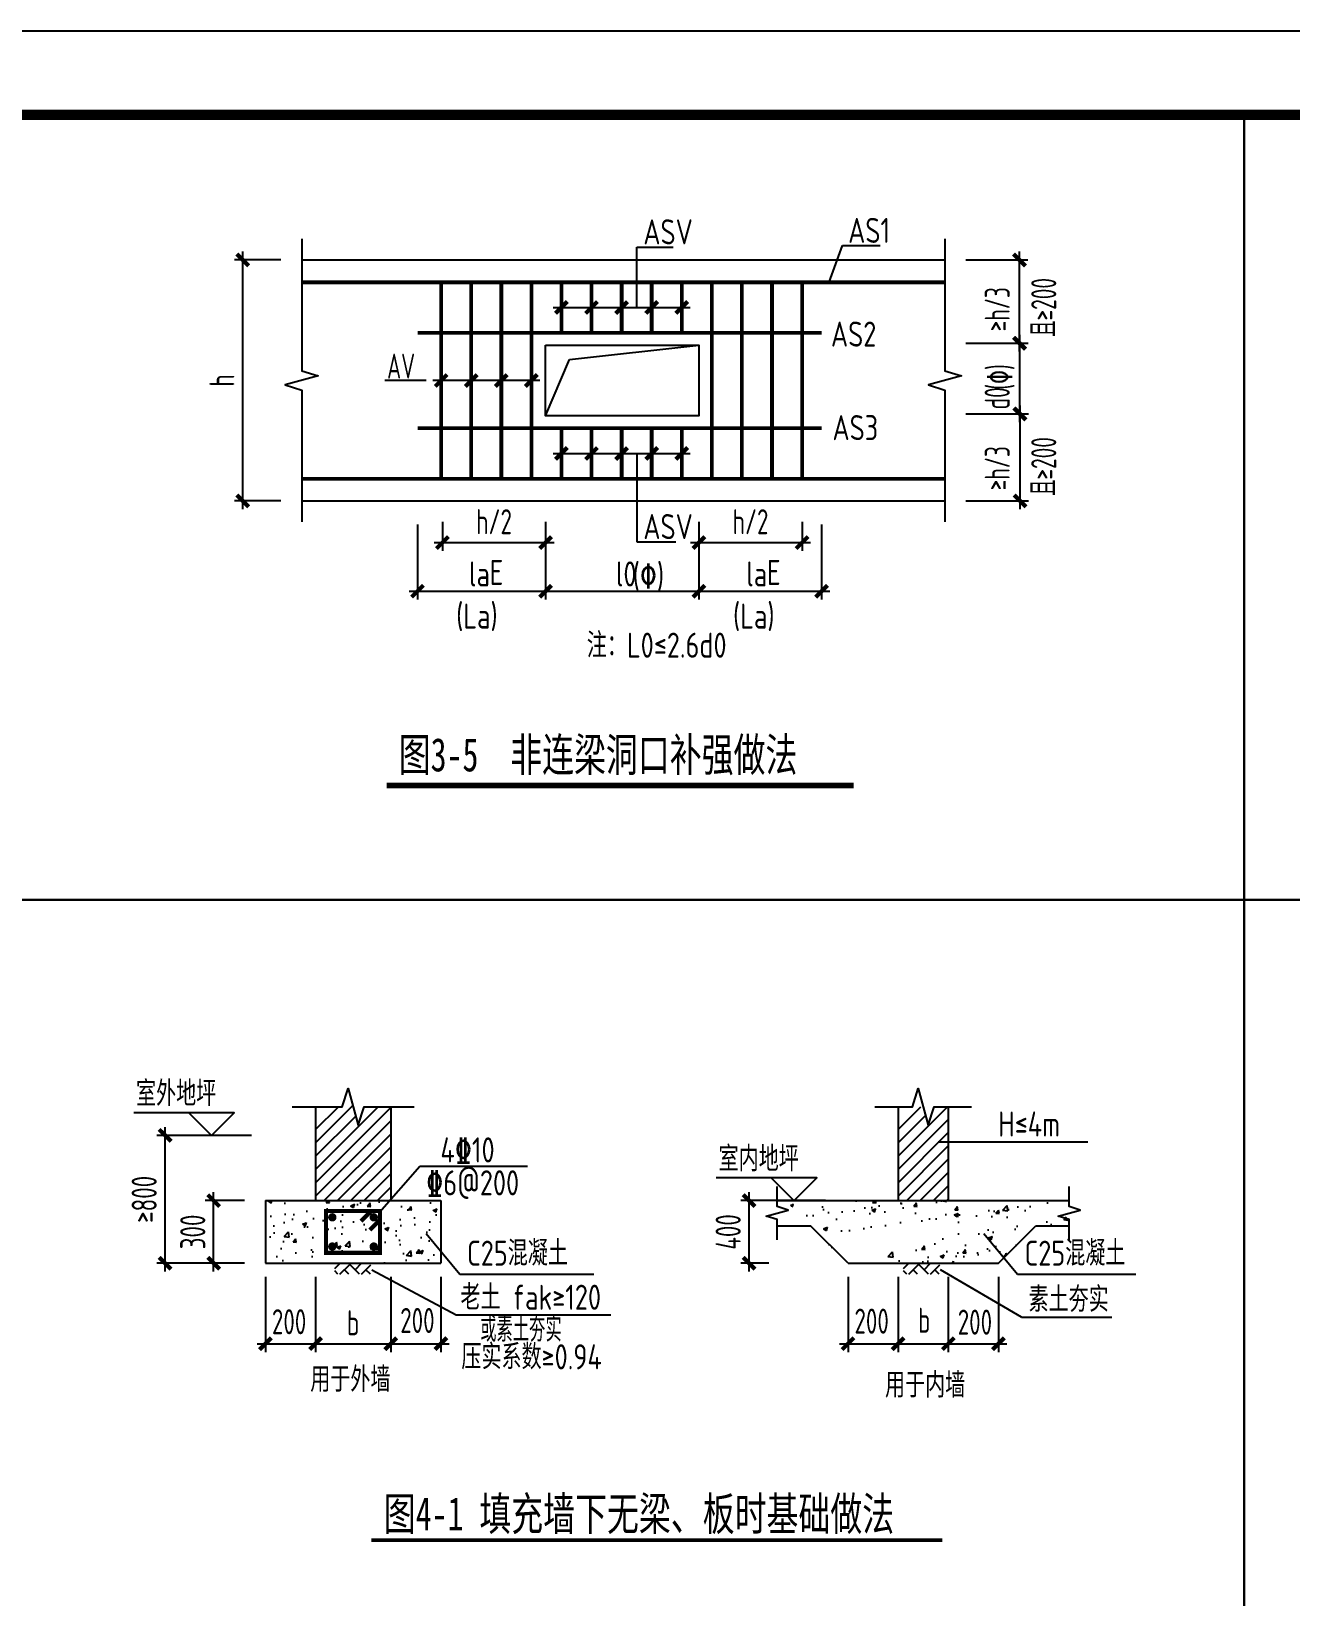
# Model space of a CAD drawing. Extents: x 698102 to 803227, y -138366 to 57555.
# Drawn here: x 745367 to 760441, y -97709 to -78966 of the extents above; entities that cross this region are included whole.
import ezdxf

# ---------------------------------------------------------------- set-up
doc = ezdxf.new("R2010")
doc.units = 0
doc.header["$LTSCALE"] = 500
doc.layers.get('0').update_dxf_attribs({"linetype": 'CONTINUOUS'})
doc.layers.get('Defpoints').update_dxf_attribs({"color": 1, "linetype": 'CONTINUOUS'})
doc.layers.add('_TSZ_PLOT_MARK', color=1, linetype='CONTINUOUS', plot=False)
for name, color, linetype in [('A-ANNO-TITLE', 4, 'CONTINUOUS'), ('COLUMN', 8, 'CONTINUOUS'), ('DIM', 83, 'CONTINUOUS'), ('HOLE_PM', 183, 'CONTINUOUS'), ('REINL', 12, 'CONTINUOUS'), ('TAB', 132, 'CONTINUOUS'), ('TEXT', 7, 'CONTINUOUS'), ('THICK', 6, 'CONTINUOUS'), ('THIN', 131, 'CONTINUOUS'), ('WALL_DE', 25, 'CONTINUOUS'), ('XBM', 7, 'CONTINUOUS')]:
    doc.layers.add(name, color=color, linetype=linetype)
doc.styles.add('TSSD_Dimension', font='Tssdeng.shx', dxfattribs={"width": 0.7, "bigfont": 'hztxt.shx'})
doc.styles.add('TSSD_Norm', font='tssdeng.shx', dxfattribs={"width": 0.8, "bigfont": 'hztxt.shx'})
doc.styles.add('TSSD_Rein', font='tssdeng.shx', dxfattribs={"width": 0.7, "bigfont": 'hztxt.shx'})
doc.styles.add('黑体', font='simhei.ttf')
doc.dimstyles.new('TSSD_100_100', dxfattribs={"dimtxt": 300, "dimasz": 100, "dimexe": 100, "dimexo": 250, "dimgap": 100, "dimtad": 1, "dimdec": 0, "dimzin": 0, "dimdsep": 46, "dimtxsty": 'TSSD_Dimension', "dimblk": 'ARCHTICK', "dimcen": 0, "dimdle": 100, "dimclrt": 7, "dimadec": 0, "dimazin": 0, "dimtfac": 1, "dimtdec": 0, "dimtix": 1, "dimtmove": 2, "dimatfit": 3, "dimfxl": 800, "dimfxlon": 1, "dimtolj": 1, "dimtzin": 0, "dimarcsym": 0})

# ---------------------------------------------------------------- blocks, each defined once
blk = doc.blocks.new('_ArchTick')
at = {"color": 0, "linetype": 'ByBlock', "const_width": 0.5}
blk.add_lwpolyline([(-0.71, -0.71), (0.71, 0.71)], dxfattribs=at)
blk = doc.blocks.new('*D98')
at = {"layer": 'Defpoints', "color": 0, "transparency": 16777216}
for p in [(755142, -92967), (755742, -92967), (755742, -94680)]:
    blk.add_point(p, dxfattribs=at)
at = {"layer": 'DIM', "color": 0, "lineweight": -2, "transparency": 16777216}
for p, q in [((755142, -93880), (755142, -94780)), ((755742, -93880), (755742, -94780)), ((755042, -94680), (755842, -94680))]:
    blk.add_line(p, q, dxfattribs=at)
at = {"layer": 'DIM', "color": 0, "lineweight": -2, "transparency": 16777216, "xscale": 100, "yscale": 100, "zscale": 100, "rotation": 180}
blk.add_blockref('_ArchTick', (755142, -94680), dxfattribs=at)
at = {"layer": 'DIM', "color": 0, "lineweight": -2, "transparency": 16777216, "xscale": 100, "yscale": 100, "zscale": 100}
blk.add_blockref('_ArchTick', (755742, -94680), dxfattribs=at)
at = {"layer": 'DIM', "color": 7, "transparency": 16777216, "insert": (755425, -94410), "char_height": 300, "attachment_point": 5, "style": 'TSSD_Dimension'}
blk.add_mtext('\\A1;200', dxfattribs=at)
blk = doc.blocks.new('*D99')
at = {"layer": 'Defpoints', "color": 0, "transparency": 16777216}
for p in [(755742, -92967), (756342, -92967), (756342, -94680)]:
    blk.add_point(p, dxfattribs=at)
at = {"layer": 'DIM', "color": 0, "lineweight": -2, "transparency": 16777216}
for p, q in [((755742, -93880), (755742, -94780)), ((756342, -93880), (756342, -94780)), ((755642, -94680), (756442, -94680))]:
    blk.add_line(p, q, dxfattribs=at)
at = {"layer": 'DIM', "color": 0, "lineweight": -2, "transparency": 16777216, "xscale": 100, "yscale": 100, "zscale": 100, "rotation": 180}
blk.add_blockref('_ArchTick', (755742, -94680), dxfattribs=at)
at = {"layer": 'DIM', "color": 0, "lineweight": -2, "transparency": 16777216, "xscale": 100, "yscale": 100, "zscale": 100}
blk.add_blockref('_ArchTick', (756342, -94680), dxfattribs=at)
at = {"layer": 'DIM', "color": 7, "transparency": 16777216, "insert": (756054, -94399), "char_height": 300, "attachment_point": 5, "style": 'TSSD_Dimension'}
blk.add_mtext('\\A1;b', dxfattribs=at)
blk = doc.blocks.new('*D100')
at = {"layer": 'Defpoints', "color": 0, "transparency": 16777216}
for p in [(749669, -92967), (750269, -92967), (750269, -94680)]:
    blk.add_point(p, dxfattribs=at)
at = {"layer": 'DIM', "color": 0, "lineweight": -2, "transparency": 16777216}
for p, q in [((749669, -93880), (749669, -94780)), ((750269, -93880), (750269, -94780)), ((749569, -94680), (750369, -94680))]:
    blk.add_line(p, q, dxfattribs=at)
at = {"layer": 'DIM', "color": 0, "lineweight": -2, "transparency": 16777216, "xscale": 100, "yscale": 100, "zscale": 100, "rotation": 180}
blk.add_blockref('_ArchTick', (749669, -94680), dxfattribs=at)
at = {"layer": 'DIM', "color": 0, "lineweight": -2, "transparency": 16777216, "xscale": 100, "yscale": 100, "zscale": 100}
blk.add_blockref('_ArchTick', (750269, -94680), dxfattribs=at)
at = {"layer": 'DIM', "color": 7, "transparency": 16777216, "insert": (749988, -94402), "char_height": 300, "attachment_point": 5, "style": 'TSSD_Dimension'}
blk.add_mtext('\\A1;200', dxfattribs=at)
blk = doc.blocks.new('*D101')
at = {"layer": 'Defpoints', "color": 0, "transparency": 16777216}
for p in [(748169, -92967), (748769, -92967), (748769, -94680)]:
    blk.add_point(p, dxfattribs=at)
at = {"layer": 'DIM', "color": 0, "lineweight": -2, "transparency": 16777216}
for p, q in [((748169, -93880), (748169, -94780)), ((748769, -93880), (748769, -94780)), ((748069, -94680), (748869, -94680))]:
    blk.add_line(p, q, dxfattribs=at)
at = {"layer": 'DIM', "color": 0, "lineweight": -2, "transparency": 16777216, "xscale": 100, "yscale": 100, "zscale": 100, "rotation": 180}
blk.add_blockref('_ArchTick', (748169, -94680), dxfattribs=at)
at = {"layer": 'DIM', "color": 0, "lineweight": -2, "transparency": 16777216, "xscale": 100, "yscale": 100, "zscale": 100}
blk.add_blockref('_ArchTick', (748769, -94680), dxfattribs=at)
at = {"layer": 'DIM', "color": 7, "transparency": 16777216, "insert": (748452, -94417), "char_height": 300, "attachment_point": 5, "style": 'TSSD_Dimension'}
blk.add_mtext('\\A1;200', dxfattribs=at)
blk = doc.blocks.new('*D102')
at = {"layer": 'Defpoints', "color": 0, "transparency": 16777216}
for p in [(748769, -92967), (749669, -92967), (749669, -94680)]:
    blk.add_point(p, dxfattribs=at)
at = {"layer": 'DIM', "color": 0, "lineweight": -2, "transparency": 16777216}
for p, q in [((748769, -93880), (748769, -94780)), ((749669, -93880), (749669, -94780)), ((748669, -94680), (749769, -94680))]:
    blk.add_line(p, q, dxfattribs=at)
at = {"layer": 'DIM', "color": 0, "lineweight": -2, "transparency": 16777216, "xscale": 100, "yscale": 100, "zscale": 100, "rotation": 180}
blk.add_blockref('_ArchTick', (748769, -94680), dxfattribs=at)
at = {"layer": 'DIM', "color": 0, "lineweight": -2, "transparency": 16777216, "xscale": 100, "yscale": 100, "zscale": 100}
blk.add_blockref('_ArchTick', (749669, -94680), dxfattribs=at)
at = {"layer": 'DIM', "color": 7, "transparency": 16777216, "insert": (749219, -94430), "char_height": 300, "attachment_point": 5, "style": 'TSSD_Dimension'}
blk.add_mtext('\\A1;b', dxfattribs=at)
blk = doc.blocks.new('*D103')
at = {"layer": 'Defpoints', "color": 0, "transparency": 16777216}
for p in [(747549, -92967), (748169, -92967), (748169, -93717)]:
    blk.add_point(p, dxfattribs=at)
at = {"layer": 'DIM', "color": 0, "lineweight": -2, "transparency": 16777216}
for p, q in [((747549, -93817), (747549, -92867)), ((747919, -92967), (747449, -92967)), ((747919, -93717), (747449, -93717))]:
    blk.add_line(p, q, dxfattribs=at)
at = {"layer": 'DIM', "color": 0, "lineweight": -2, "transparency": 16777216, "xscale": 100, "yscale": 100, "zscale": 100}
for p, rotation in [((747549, -92967), 90), ((747549, -93717), 270)]:
    blk.add_blockref('_ArchTick', p, dxfattribs=dict(at, rotation=rotation))
at = {"layer": 'DIM', "color": 7, "transparency": 16777216, "insert": (747299, -93342), "char_height": 300, "attachment_point": 5, "rotation": 90, "style": 'TSSD_Dimension'}
blk.add_mtext('\\A1;300', dxfattribs=at)
blk = doc.blocks.new('BG-H-L')
at = {"layer": 'XBM', "color": 0, "linetype": 'Continuous'}
blk.add_line((0, 0), (-9.42, 0), dxfattribs=at)
for points in [[(-4.14, 0.01), (-1.14, 3.01), (-14.52, 3.01)], [(-4.19, 0), (-7.2, 3.01)], [(-4.19, 0), (-4.16, 0.03), (-4.13, 0.06)]]:
    blk.add_lwpolyline(points, dxfattribs=at)
blk = doc.blocks.new('*D104')
at = {"layer": 'Defpoints', "color": 0, "transparency": 16777216}
for p in [(753958, -92967), (754443, -92967), (754443, -93717)]:
    blk.add_point(p, dxfattribs=at)
at = {"layer": 'DIM', "color": 0, "lineweight": -2, "transparency": 16777216}
for p, q in [((753958, -93817), (753958, -92867)), ((754193, -92967), (753858, -92967)), ((754193, -93717), (753858, -93717))]:
    blk.add_line(p, q, dxfattribs=at)
at = {"layer": 'DIM', "color": 0, "lineweight": -2, "transparency": 16777216, "xscale": 100, "yscale": 100, "zscale": 100}
for p, rotation in [((753958, -92967), 90), ((753958, -93717), 270)]:
    blk.add_blockref('_ArchTick', p, dxfattribs=dict(at, rotation=rotation))
at = {"layer": 'DIM', "color": 7, "transparency": 16777216, "insert": (753708, -93342), "char_height": 300, "attachment_point": 5, "rotation": 90, "style": 'TSSD_Dimension'}
blk.add_mtext('\\A1;400', dxfattribs=at)
blk = doc.blocks.new('*D105')
at = {"layer": 'Defpoints', "color": 0, "transparency": 16777216}
for p in [(756342, -92967), (756942, -92967), (756942, -94680)]:
    blk.add_point(p, dxfattribs=at)
at = {"layer": 'DIM', "color": 0, "lineweight": -2, "transparency": 16777216}
for p, q in [((756342, -93880), (756342, -94780)), ((756942, -93880), (756942, -94780)), ((756242, -94680), (757042, -94680))]:
    blk.add_line(p, q, dxfattribs=at)
at = {"layer": 'DIM', "color": 0, "lineweight": -2, "transparency": 16777216, "xscale": 100, "yscale": 100, "zscale": 100, "rotation": 180}
blk.add_blockref('_ArchTick', (756342, -94680), dxfattribs=at)
at = {"layer": 'DIM', "color": 0, "lineweight": -2, "transparency": 16777216, "xscale": 100, "yscale": 100, "zscale": 100}
blk.add_blockref('_ArchTick', (756942, -94680), dxfattribs=at)
at = {"layer": 'DIM', "color": 7, "transparency": 16777216, "insert": (756661, -94422), "char_height": 300, "attachment_point": 5, "style": 'TSSD_Dimension'}
blk.add_mtext('\\A1;200', dxfattribs=at)
blk = doc.blocks.new('*D126')
at = {"layer": 'Defpoints', "color": 0, "transparency": 16777216}
for p in [(747897, -81704), (748603, -81704), (748603, -84589)]:
    blk.add_point(p, dxfattribs=at)
at = {"layer": 'DIM', "color": 0, "lineweight": -2, "transparency": 16777216}
for p, q in [((748353, -81704), (747797, -81704)), ((747897, -84689), (747897, -81604)), ((748353, -84589), (747797, -84589))]:
    blk.add_line(p, q, dxfattribs=at)
at = {"layer": 'DIM', "color": 0, "lineweight": -2, "transparency": 16777216, "xscale": 100, "yscale": 100, "zscale": 100}
for p, rotation in [((747897, -81704), 90), ((747897, -84589), 270)]:
    blk.add_blockref('_ArchTick', p, dxfattribs=dict(at, rotation=rotation))
at = {"layer": 'DIM', "color": 7, "transparency": 16777216, "insert": (747647, -83147), "char_height": 300, "attachment_point": 5, "rotation": 90, "style": 'TSSD_Dimension'}
blk.add_mtext('\\A1;h', dxfattribs=at)
blk = doc.blocks.new('*D127')
at = {"layer": 'Defpoints', "color": 0, "transparency": 16777216}
for p in [(756303, -83547), (757202, -83547), (756303, -84589)]:
    blk.add_point(p, dxfattribs=at)
at = {"layer": 'DIM', "color": 0, "lineweight": -2, "transparency": 16777216}
for p, q in [((756553, -83547), (757302, -83547)), ((757202, -84689), (757202, -83447)), ((756553, -84589), (757302, -84589))]:
    blk.add_line(p, q, dxfattribs=at)
at = {"layer": 'DIM', "color": 0, "lineweight": -2, "transparency": 16777216, "xscale": 100, "yscale": 100, "zscale": 100}
for p, rotation in [((757202, -83547), 90), ((757202, -84589), 270)]:
    blk.add_blockref('_ArchTick', p, dxfattribs=dict(at, rotation=rotation))
blk = doc.blocks.new('*D128')
at = {"layer": 'Defpoints', "color": 0, "transparency": 16777216}
for p in [(756303, -82702), (757198, -82702), (756303, -83547)]:
    blk.add_point(p, dxfattribs=at)
at = {"layer": 'DIM', "color": 0, "lineweight": -2, "transparency": 16777216}
for p, q in [((757198, -83647), (757198, -82602)), ((756553, -82702), (757298, -82702)), ((756553, -83547), (757298, -83547))]:
    blk.add_line(p, q, dxfattribs=at)
at = {"layer": 'DIM', "color": 0, "lineweight": -2, "transparency": 16777216, "xscale": 100, "yscale": 100, "zscale": 100}
for p, rotation in [((757198, -82702), 90), ((757198, -83547), 270)]:
    blk.add_blockref('_ArchTick', p, dxfattribs=dict(at, rotation=rotation))
blk = doc.blocks.new('*D129')
at = {"layer": 'Defpoints', "color": 0, "transparency": 16777216}
for p in [(756303, -81704), (757195, -81704), (756303, -82702)]:
    blk.add_point(p, dxfattribs=at)
at = {"layer": 'DIM', "color": 0, "lineweight": -2, "transparency": 16777216}
for p, q in [((756553, -81704), (757295, -81704)), ((757195, -82802), (757195, -81604)), ((756553, -82702), (757295, -82702))]:
    blk.add_line(p, q, dxfattribs=at)
at = {"layer": 'DIM', "color": 0, "lineweight": -2, "transparency": 16777216, "xscale": 100, "yscale": 100, "zscale": 100}
for p, rotation in [((757195, -81704), 90), ((757195, -82702), 270)]:
    blk.add_blockref('_ArchTick', p, dxfattribs=dict(at, rotation=rotation))
blk = doc.blocks.new('*D130')
at = {"layer": 'Defpoints', "color": 0, "transparency": 16777216}
for p in [(751712, -84021), (752072, -84021), (752072, -84021)]:
    blk.add_point(p, dxfattribs=at)
at = {"layer": 'DIM', "color": 0, "lineweight": -2, "transparency": 16777216}
for p, q in [((751712, -84021), (751712, -83921)), ((752072, -84021), (752072, -83921)), ((751612, -84021), (752172, -84021))]:
    blk.add_line(p, q, dxfattribs=at)
at = {"layer": 'DIM', "color": 0, "lineweight": -2, "transparency": 16777216, "xscale": 100, "yscale": 100, "zscale": 100, "rotation": 180}
blk.add_blockref('_ArchTick', (751712, -84021), dxfattribs=at)
at = {"layer": 'DIM', "color": 0, "lineweight": -2, "transparency": 16777216, "xscale": 100, "yscale": 100, "zscale": 100}
blk.add_blockref('_ArchTick', (752072, -84021), dxfattribs=at)
blk = doc.blocks.new('*D131')
at = {"layer": 'Defpoints', "color": 0, "transparency": 16777216}
for p in [(752072, -84021), (752432, -84021), (752432, -84021)]:
    blk.add_point(p, dxfattribs=at)
at = {"layer": 'DIM', "color": 0, "lineweight": -2, "transparency": 16777216}
for p, q in [((752072, -84021), (752072, -83921)), ((752432, -84021), (752432, -83921)), ((751972, -84021), (752532, -84021))]:
    blk.add_line(p, q, dxfattribs=at)
at = {"layer": 'DIM', "color": 0, "lineweight": -2, "transparency": 16777216, "xscale": 100, "yscale": 100, "zscale": 100, "rotation": 180}
blk.add_blockref('_ArchTick', (752072, -84021), dxfattribs=at)
at = {"layer": 'DIM', "color": 0, "lineweight": -2, "transparency": 16777216, "xscale": 100, "yscale": 100, "zscale": 100}
blk.add_blockref('_ArchTick', (752432, -84021), dxfattribs=at)
blk = doc.blocks.new('*D132')
at = {"layer": 'Defpoints', "color": 0, "transparency": 16777216}
for p in [(752432, -84021), (752792, -84021), (752792, -84021)]:
    blk.add_point(p, dxfattribs=at)
at = {"layer": 'DIM', "color": 0, "lineweight": -2, "transparency": 16777216}
for p, q in [((752432, -84021), (752432, -83921)), ((752792, -84021), (752792, -83921)), ((752332, -84021), (752892, -84021))]:
    blk.add_line(p, q, dxfattribs=at)
at = {"layer": 'DIM', "color": 0, "lineweight": -2, "transparency": 16777216, "xscale": 100, "yscale": 100, "zscale": 100, "rotation": 180}
blk.add_blockref('_ArchTick', (752432, -84021), dxfattribs=at)
at = {"layer": 'DIM', "color": 0, "lineweight": -2, "transparency": 16777216, "xscale": 100, "yscale": 100, "zscale": 100}
blk.add_blockref('_ArchTick', (752792, -84021), dxfattribs=at)
blk = doc.blocks.new('*D133')
at = {"layer": 'Defpoints', "color": 0, "transparency": 16777216}
for p in [(752792, -84021), (753152, -84021), (753152, -84021)]:
    blk.add_point(p, dxfattribs=at)
at = {"layer": 'DIM', "color": 0, "lineweight": -2, "transparency": 16777216}
for p, q in [((752792, -84021), (752792, -83921)), ((753152, -84021), (753152, -83921)), ((752692, -84021), (753252, -84021))]:
    blk.add_line(p, q, dxfattribs=at)
at = {"layer": 'DIM', "color": 0, "lineweight": -2, "transparency": 16777216, "xscale": 100, "yscale": 100, "zscale": 100, "rotation": 180}
blk.add_blockref('_ArchTick', (752792, -84021), dxfattribs=at)
at = {"layer": 'DIM', "color": 0, "lineweight": -2, "transparency": 16777216, "xscale": 100, "yscale": 100, "zscale": 100}
blk.add_blockref('_ArchTick', (753152, -84021), dxfattribs=at)
blk = doc.blocks.new('*D134')
at = {"layer": 'Defpoints', "color": 0, "transparency": 16777216}
for p in [(751712, -82273), (752072, -82273), (752072, -82273)]:
    blk.add_point(p, dxfattribs=at)
at = {"layer": 'DIM', "color": 0, "lineweight": -2, "transparency": 16777216}
for p, q in [((751612, -82273), (752172, -82273)), ((751712, -82273), (751712, -82173)), ((752072, -82273), (752072, -82173))]:
    blk.add_line(p, q, dxfattribs=at)
at = {"layer": 'DIM', "color": 0, "lineweight": -2, "transparency": 16777216, "xscale": 100, "yscale": 100, "zscale": 100, "rotation": 180}
blk.add_blockref('_ArchTick', (751712, -82273), dxfattribs=at)
at = {"layer": 'DIM', "color": 0, "lineweight": -2, "transparency": 16777216, "xscale": 100, "yscale": 100, "zscale": 100}
blk.add_blockref('_ArchTick', (752072, -82273), dxfattribs=at)
blk = doc.blocks.new('*D135')
at = {"layer": 'Defpoints', "color": 0, "transparency": 16777216}
for p in [(752072, -82273), (752432, -82273), (752432, -82273)]:
    blk.add_point(p, dxfattribs=at)
at = {"layer": 'DIM', "color": 0, "lineweight": -2, "transparency": 16777216}
for p, q in [((751972, -82273), (752532, -82273)), ((752072, -82273), (752072, -82173)), ((752432, -82273), (752432, -82173))]:
    blk.add_line(p, q, dxfattribs=at)
at = {"layer": 'DIM', "color": 0, "lineweight": -2, "transparency": 16777216, "xscale": 100, "yscale": 100, "zscale": 100, "rotation": 180}
blk.add_blockref('_ArchTick', (752072, -82273), dxfattribs=at)
at = {"layer": 'DIM', "color": 0, "lineweight": -2, "transparency": 16777216, "xscale": 100, "yscale": 100, "zscale": 100}
blk.add_blockref('_ArchTick', (752432, -82273), dxfattribs=at)
blk = doc.blocks.new('*D136')
at = {"layer": 'Defpoints', "color": 0, "transparency": 16777216}
for p in [(752432, -82273), (752792, -82273), (752792, -82273)]:
    blk.add_point(p, dxfattribs=at)
at = {"layer": 'DIM', "color": 0, "lineweight": -2, "transparency": 16777216}
for p, q in [((752332, -82273), (752892, -82273)), ((752432, -82273), (752432, -82173)), ((752792, -82273), (752792, -82173))]:
    blk.add_line(p, q, dxfattribs=at)
at = {"layer": 'DIM', "color": 0, "lineweight": -2, "transparency": 16777216, "xscale": 100, "yscale": 100, "zscale": 100, "rotation": 180}
blk.add_blockref('_ArchTick', (752432, -82273), dxfattribs=at)
at = {"layer": 'DIM', "color": 0, "lineweight": -2, "transparency": 16777216, "xscale": 100, "yscale": 100, "zscale": 100}
blk.add_blockref('_ArchTick', (752792, -82273), dxfattribs=at)
blk = doc.blocks.new('*D137')
at = {"layer": 'Defpoints', "color": 0, "transparency": 16777216}
for p in [(752792, -82273), (753152, -82273), (753152, -82273)]:
    blk.add_point(p, dxfattribs=at)
at = {"layer": 'DIM', "color": 0, "lineweight": -2, "transparency": 16777216}
for p, q in [((752692, -82273), (753252, -82273)), ((752792, -82273), (752792, -82173)), ((753152, -82273), (753152, -82173))]:
    blk.add_line(p, q, dxfattribs=at)
at = {"layer": 'DIM', "color": 0, "lineweight": -2, "transparency": 16777216, "xscale": 100, "yscale": 100, "zscale": 100, "rotation": 180}
blk.add_blockref('_ArchTick', (752792, -82273), dxfattribs=at)
at = {"layer": 'DIM', "color": 0, "lineweight": -2, "transparency": 16777216, "xscale": 100, "yscale": 100, "zscale": 100}
blk.add_blockref('_ArchTick', (753152, -82273), dxfattribs=at)
blk = doc.blocks.new('*D138')
at = {"layer": 'Defpoints', "color": 0, "transparency": 16777216}
for p in [(750992, -83148), (750992, -83148), (751352, -83148)]:
    blk.add_point(p, dxfattribs=at)
at = {"layer": 'DIM', "color": 0, "lineweight": -2, "transparency": 16777216}
for p, q in [((751452, -83148), (750892, -83148)), ((750992, -83148), (750992, -83048)), ((751352, -83148), (751352, -83048))]:
    blk.add_line(p, q, dxfattribs=at)
at = {"layer": 'DIM', "color": 0, "lineweight": -2, "transparency": 16777216, "xscale": 100, "yscale": 100, "zscale": 100, "rotation": 180}
blk.add_blockref('_ArchTick', (750992, -83148), dxfattribs=at)
at = {"layer": 'DIM', "color": 0, "lineweight": -2, "transparency": 16777216, "xscale": 100, "yscale": 100, "zscale": 100}
blk.add_blockref('_ArchTick', (751352, -83148), dxfattribs=at)
blk = doc.blocks.new('*D139')
at = {"layer": 'Defpoints', "color": 0, "transparency": 16777216}
for p in [(750632, -83148), (750632, -83148), (750992, -83148)]:
    blk.add_point(p, dxfattribs=at)
at = {"layer": 'DIM', "color": 0, "lineweight": -2, "transparency": 16777216}
for p, q in [((751092, -83148), (750532, -83148)), ((750632, -83148), (750632, -83048)), ((750992, -83148), (750992, -83048))]:
    blk.add_line(p, q, dxfattribs=at)
at = {"layer": 'DIM', "color": 0, "lineweight": -2, "transparency": 16777216, "xscale": 100, "yscale": 100, "zscale": 100, "rotation": 180}
blk.add_blockref('_ArchTick', (750632, -83148), dxfattribs=at)
at = {"layer": 'DIM', "color": 0, "lineweight": -2, "transparency": 16777216, "xscale": 100, "yscale": 100, "zscale": 100}
blk.add_blockref('_ArchTick', (750992, -83148), dxfattribs=at)
blk = doc.blocks.new('*D140')
at = {"layer": 'Defpoints', "color": 0, "transparency": 16777216}
for p in [(750272, -83148), (750272, -83148), (750632, -83148)]:
    blk.add_point(p, dxfattribs=at)
at = {"layer": 'DIM', "color": 0, "lineweight": -2, "transparency": 16777216}
for p, q in [((750732, -83148), (750172, -83148)), ((750272, -83148), (750272, -83048)), ((750632, -83148), (750632, -83048))]:
    blk.add_line(p, q, dxfattribs=at)
at = {"layer": 'DIM', "color": 0, "lineweight": -2, "transparency": 16777216, "xscale": 100, "yscale": 100, "zscale": 100, "rotation": 180}
blk.add_blockref('_ArchTick', (750272, -83148), dxfattribs=at)
at = {"layer": 'DIM', "color": 0, "lineweight": -2, "transparency": 16777216, "xscale": 100, "yscale": 100, "zscale": 100}
blk.add_blockref('_ArchTick', (750632, -83148), dxfattribs=at)
blk = doc.blocks.new('*D141')
at = {"layer": 'Defpoints', "color": 0, "transparency": 16777216}
for p in [(753357, -84589), (754592, -84589), (754592, -85088)]:
    blk.add_point(p, dxfattribs=at)
at = {"layer": 'DIM', "color": 0, "lineweight": -2, "transparency": 16777216}
for p, q in [((753357, -84839), (753357, -85188)), ((754592, -84839), (754592, -85188)), ((753257, -85088), (754692, -85088))]:
    blk.add_line(p, q, dxfattribs=at)
at = {"layer": 'DIM', "color": 0, "lineweight": -2, "transparency": 16777216, "xscale": 100, "yscale": 100, "zscale": 100, "rotation": 180}
blk.add_blockref('_ArchTick', (753357, -85088), dxfattribs=at)
at = {"layer": 'DIM', "color": 0, "lineweight": -2, "transparency": 16777216, "xscale": 100, "yscale": 100, "zscale": 100}
blk.add_blockref('_ArchTick', (754592, -85088), dxfattribs=at)
at = {"layer": 'DIM', "color": 7, "transparency": 16777216, "insert": (753975, -84838), "char_height": 300, "attachment_point": 5, "style": 'TSSD_Dimension'}
blk.add_mtext('\\A1;h/2', dxfattribs=at)
blk = doc.blocks.new('*D142')
at = {"layer": 'Defpoints', "color": 0, "transparency": 16777216}
for p in [(750287, -84589), (751523, -84589), (751523, -85088)]:
    blk.add_point(p, dxfattribs=at)
at = {"layer": 'DIM', "color": 0, "lineweight": -2, "transparency": 16777216}
for p, q in [((750287, -84839), (750287, -85188)), ((751523, -84839), (751523, -85188)), ((750187, -85088), (751623, -85088))]:
    blk.add_line(p, q, dxfattribs=at)
at = {"layer": 'DIM', "color": 0, "lineweight": -2, "transparency": 16777216, "xscale": 100, "yscale": 100, "zscale": 100, "rotation": 180}
blk.add_blockref('_ArchTick', (750287, -85088), dxfattribs=at)
at = {"layer": 'DIM', "color": 0, "lineweight": -2, "transparency": 16777216, "xscale": 100, "yscale": 100, "zscale": 100}
blk.add_blockref('_ArchTick', (751523, -85088), dxfattribs=at)
at = {"layer": 'DIM', "color": 7, "transparency": 16777216, "insert": (750905, -84838), "char_height": 300, "attachment_point": 5, "style": 'TSSD_Dimension'}
blk.add_mtext('\\A1;h/2', dxfattribs=at)
blk = doc.blocks.new('*D143')
at = {"layer": 'Defpoints', "color": 0, "transparency": 16777216}
for p in [(751523, -83658), (749989, -83807), (751523, -85670)]:
    blk.add_point(p, dxfattribs=at)
at = {"layer": 'DIM', "color": 0, "lineweight": -2, "transparency": 16777216}
for p, q in [((749989, -84870), (749989, -85770)), ((751523, -84870), (751523, -85770)), ((749889, -85670), (751623, -85670))]:
    blk.add_line(p, q, dxfattribs=at)
at = {"layer": 'DIM', "color": 0, "lineweight": -2, "transparency": 16777216, "xscale": 100, "yscale": 100, "zscale": 100, "rotation": 180}
blk.add_blockref('_ArchTick', (749989, -85670), dxfattribs=at)
at = {"layer": 'DIM', "color": 0, "lineweight": -2, "transparency": 16777216, "xscale": 100, "yscale": 100, "zscale": 100}
blk.add_blockref('_ArchTick', (751523, -85670), dxfattribs=at)
blk = doc.blocks.new('*D144')
at = {"layer": 'Defpoints', "color": 0, "transparency": 16777216}
for p in [(751523, -83658), (753357, -83658), (753357, -85670)]:
    blk.add_point(p, dxfattribs=at)
at = {"layer": 'DIM', "color": 0, "lineweight": -2, "transparency": 16777216}
for p, q in [((751523, -84870), (751523, -85770)), ((753357, -84870), (753357, -85770)), ((751423, -85670), (753457, -85670))]:
    blk.add_line(p, q, dxfattribs=at)
at = {"layer": 'DIM', "color": 0, "lineweight": -2, "transparency": 16777216, "xscale": 100, "yscale": 100, "zscale": 100, "rotation": 180}
blk.add_blockref('_ArchTick', (751523, -85670), dxfattribs=at)
at = {"layer": 'DIM', "color": 0, "lineweight": -2, "transparency": 16777216, "xscale": 100, "yscale": 100, "zscale": 100}
blk.add_blockref('_ArchTick', (753357, -85670), dxfattribs=at)
blk = doc.blocks.new('*D145')
at = {"layer": 'Defpoints', "color": 0, "transparency": 16777216}
for p in [(753357, -83658), (754825, -83807), (754825, -85670)]:
    blk.add_point(p, dxfattribs=at)
at = {"layer": 'DIM', "color": 0, "lineweight": -2, "transparency": 16777216}
for p, q in [((753357, -84870), (753357, -85770)), ((754825, -84870), (754825, -85770)), ((753257, -85670), (754925, -85670))]:
    blk.add_line(p, q, dxfattribs=at)
at = {"layer": 'DIM', "color": 0, "lineweight": -2, "transparency": 16777216, "xscale": 100, "yscale": 100, "zscale": 100, "rotation": 180}
blk.add_blockref('_ArchTick', (753357, -85670), dxfattribs=at)
at = {"layer": 'DIM', "color": 0, "lineweight": -2, "transparency": 16777216, "xscale": 100, "yscale": 100, "zscale": 100}
blk.add_blockref('_ArchTick', (754825, -85670), dxfattribs=at)
blk = doc.blocks.new('A$C67FA1DEA')
at = {"layer": 'REINL', "const_width": 50}
for points in [[(18, 124), (140, 246)], [(124, 18), (246, 140)]]:
    blk.add_lwpolyline(points, dxfattribs=at)

msp = doc.modelspace()

# ---------------------------------------------------------------- hatches: boundary and pattern name
at = {"layer": 'THIN'}
h = msp.add_hatch(dxfattribs=at)
h.set_pattern_fill('AR-CONC', color=256, scale=2.7, style=0)
h.set_pattern_definition([(50, (712823.2, 311177.8), (491.8986, -43.03553), [51.435, -565.785]), (355, (712823.2, 311177.8), (-95.1556, 515.85294), [41.148, -452.628]), (100.451, (712864.2, 311174.2), (396.74475, 472.81506), [43.713, -480.843]), (46.1842, (712823.2, 311314.94), (731.9134, -113.5143), [77.1525, -848.6775]), (96.6356, (712884.2, 311305.5), (640.9914, 668.049), [65.5695, -721.2645]), (351.184, (712823.2, 311314.94), (640.9924, 668.0478), [61.722, -678.942]), (21, (712891.8, 311280.65), (409.36018, -276.1169), [51.435, -565.785]), (326, (712891.8, 311280.65), (166.8655, 497.3075), [41.148, -452.628]), (71.4514, (712925.9, 311257.64), (576.2245, 221.1917), [43.713, -480.843]), (37.5, (712823.2, 311177.78), (8.33923, 228.298605), [0, -447.1416, 0, -459.486, 0, -454.3425]), (7.5, (712823.2, 311177.78), (180.41309, 270.48755), [0, -261.9756, 0, -436.8546, 0, -173.1645]), (327.5, (712670.27, 311177.78), (366.09461, -15.46761), [0, -171.45, 0, -534.924, 0, -709.803]), (317.5, (712601.7, 311177.78), (399.9488, 68.65153), [0, -222.885, 0, -355.2444, 0, -504.063])])
edge = h.paths.add_edge_path()
edge.add_line((754418.43, -93120.01), (754283.43, -93030.01))
edge.add_line((754148.43, -93120.01), (754418.43, -93120.01))
edge.add_line((754283.43, -93030.01), (754283.43, -92854.65))
edge.add_line((754283.43, -93210.01), (754148.43, -93120.01))
edge.add_line((754283.43, -93385.37), (754283.43, -93210.01))
edge.add_line((755142, -93716.84), (754692, -93266.84))
edge.add_line((754295.23, -93266.84), (754692, -93266.84))
edge.add_line((754295.23, -92966.84), (757795.12, -92966.84))
edge.add_line((755142, -93716.84), (756942, -93716.84))
edge.add_line((756942, -93716.84), (757392, -93266.84))
edge.add_line((757392, -93266.84), (757788.3, -93266.84))
edge.add_line((757811.9, -93018.22), (757811.9, -92842.85))
edge.add_line((757946.9, -93108.22), (757811.9, -93018.22))
edge.add_line((757676.9, -93108.22), (757946.9, -93108.22))
edge.add_line((757811.9, -93198.22), (757676.9, -93108.22))
edge.add_line((757811.9, -93373.58), (757811.9, -93198.22))
h = msp.add_hatch(dxfattribs=at)
h.set_pattern_fill('AR-CONC', color=256, scale=2.7, style=0)
h.set_pattern_definition([(50, (712090.5, 311177.8), (491.8986, -43.03553), [51.435, -565.785]), (355, (712090.5, 311177.8), (-95.1556, 515.85294), [41.148, -452.628]), (100.451, (712131.5, 311174.2), (396.74475, 472.81506), [43.713, -480.843]), (46.1842, (712090.5, 311314.94), (731.9134, -113.5143), [77.1525, -848.6775]), (96.6356, (712151.5, 311305.5), (640.9914, 668.049), [65.5695, -721.2645]), (351.184, (712090.5, 311314.94), (640.9924, 668.0478), [61.722, -678.942]), (21, (712159.07, 311280.65), (409.36018, -276.1169), [51.435, -565.785]), (326, (712159.07, 311280.65), (166.8655, 497.3075), [41.148, -452.628]), (71.4514, (712193.2, 311257.64), (576.2245, 221.1917), [43.713, -480.843]), (37.5, (712090.5, 311177.78), (8.33923, 228.298605), [0, -447.1416, 0, -459.486, 0, -454.3425]), (7.5, (712090.5, 311177.78), (180.41309, 270.48755), [0, -261.9756, 0, -436.8546, 0, -173.1645]), (327.5, (711937.56, 311177.78), (366.09461, -15.46761), [0, -171.45, 0, -534.924, 0, -709.803]), (317.5, (711868.98, 311177.78), (399.9488, 68.65153), [0, -222.885, 0, -355.2444, 0, -504.063])])
h.paths.add_polyline_path([(750269, -92966.84), (750269, -93716.84), (748169, -93716.84), (748169, -92966.84)])
h = msp.add_hatch(dxfattribs=at)
h.set_pattern_fill('AR-HBONE', color=256, scale=0.9, style=0)
h.set_pattern_definition([(45, (717948.12, 347818.28), (1e-14, 129.315688), [274.32, -91.44]), (135, (718012.78, 347882.94), (1e-14, 129.315688), [274.32, -91.44])])
h.paths.add_polyline_path([(749430.98, -93716.84), (748997.76, -93716.84), (748997.76, -93847.33), (749430.98, -93847.33)])
h = msp.add_hatch(dxfattribs=at)
h.set_pattern_fill('AR-HBONE', color=256, scale=0.9, style=0)
h.set_pattern_definition([(45, (724757.535, 347818.28), (1e-14, 129.315688), [274.32, -91.44]), (135, (724822.19, 347882.94), (1e-14, 129.315688), [274.32, -91.44])])
h.paths.add_polyline_path([(756240.39, -93716.84), (755807.17, -93716.84), (755807.17, -93847.33), (756240.39, -93847.33)])

# ---------------------------------------------------------------- linework, layer by layer
at = {"layer": '_TSZ_PLOT_MARK'}
msp.add_lwpolyline([(698101.92, -138366.22), (803226.92, -138366.22), (803226.92, -78966.22), (698101.92, -78966.22)], close=True, dxfattribs=at)
at = {"layer": 'A-ANNO-TITLE'}
msp.add_lwpolyline([(698101.92, -138366.22), (803226.92, -138366.22), (803226.92, -78966.22), (698101.92, -78966.22)], close=True, dxfattribs=at)
at = {"layer": 'A-ANNO-TITLE', "const_width": 120}
msp.add_lwpolyline([(700601.92, -137366.22), (802226.92, -137366.22), (802226.92, -79966.22), (700601.92, -79966.22)], close=True, dxfattribs=at)
at = {"layer": 'COLUMN'}
for p, q in [((748769, -91843.29), (748769, -92966.84)), ((749669, -91843.29), (749669, -92966.84)), ((755742, -91843.29), (755742, -92966.84)), ((756342, -91843.29), (756342, -92966.84))]:
    msp.add_line(p, q, dxfattribs=at)
at = {"layer": 'DIM'}
for p, q in [((754915.34, -81971.71), (755075.23, -81530.18)), ((755075.23, -81530.18), (755527.08, -81530.18)), ((750092.36, -83147.61), (749598.74, -83147.61)), ((752612.36, -84020.66), (752612.36, -85079.62)), ((752612.36, -85079.62), (753079.56, -85079.62)), ((747767.84, -92185.84), (746867.84, -92185.84)), ((746967.84, -93816.84), (746967.84, -92085.84)), ((748001.25, -92185.84), (747233.5, -92185.84)), ((756221.33, -92261.41), (758012.67, -92261.41)), ((749532.46, -93103.85), (750016.59, -92555.78)), ((750016.59, -92555.78), (751305.05, -92555.78)), ((750094.53, -93359.52), (750495.85, -93846.55)), ((756767.53, -93359.52), (757168.85, -93846.55)), ((747767.84, -93716.84), (746867.84, -93716.84)), ((749440.79, -93796.51), (750450.23, -94332.83)), ((750495.85, -93846.55), (752101.14, -93846.55)), ((757217.13, -94361.15), (756248.85, -93796.68)), ((757168.85, -93846.55), (758589.06, -93846.55)), ((750450.23, -94332.83), (752304.84, -94332.83)), ((757217.13, -94361.15), (758301.68, -94361.15))]:
    msp.add_line(p, q, dxfattribs=at)
for points in [[(748602.61, -81451.72), (748602.61, -83029.53), (748800.61, -83092.53), (748404.61, -83200.53), (748602.61, -83263.53), (748602.61, -84841.35)], [(756302.5, -81451.72), (756302.5, -83029.53), (756500.5, -83092.53), (756104.5, -83200.53), (756302.5, -83263.53), (756302.5, -84841.35)], [(748489, -91843.29), (749089, -91843.29), (749159, -91623.29), (749279, -92063.29), (749349, -91843.29), (749949, -91843.29)], [(755462, -91843.29), (755912, -91843.29), (755982, -91623.29), (756102, -92063.29), (756172, -91843.29), (756622, -91843.29)], [(754295.23, -93434.84), (754295.23, -93194.84), (754163.23, -93152.84), (754427.23, -93080.84), (754295.23, -93038.84), (754295.23, -92798.84)], [(757788.3, -93434.84), (757788.3, -93194.84), (757656.3, -93152.84), (757920.3, -93080.84), (757788.3, -93038.84), (757788.3, -92798.84)]]:
    msp.add_lwpolyline(points, dxfattribs=at)
at = {"layer": 'HOLE_PM'}
for p, q in [((751806.38, -82896.13), (753356.74, -82724.12)), ((751522.77, -83568.94), (751806.38, -82896.13))]:
    msp.add_line(p, q, dxfattribs=at)
at = {"layer": 'REINL', "const_width": 45}
for points in [[(748602.61, -81971.71), (756302.5, -81971.71)], [(750272.36, -81971.71), (750272.36, -84323.51)], [(750632.36, -81971.71), (750632.36, -84323.51)], [(750992.36, -81971.71), (750992.36, -84323.51)], [(751352.36, -81971.71), (751352.36, -84323.51)], [(751712.36, -81971.71), (751712.36, -82575.24)], [(752072.36, -81971.71), (752072.36, -82575.24)], [(752432.36, -81971.71), (752432.36, -82575.24)], [(752792.36, -81971.71), (752792.36, -82575.24)], [(753152.36, -81971.71), (753152.36, -82575.24)], [(753512.36, -81971.71), (753512.36, -84323.51)], [(753872.36, -81971.71), (753872.36, -84323.51)], [(754232.36, -81971.71), (754232.36, -84323.51)], [(754592.36, -81971.71), (754592.36, -84323.51)], [(749989.1, -82575.24), (754824.83, -82575.24)], [(749989.1, -83717.82), (754824.83, -83717.82)], [(751712.36, -83717.82), (751712.36, -84323.51)], [(752072.36, -83717.82), (752072.36, -84323.51)], [(752432.36, -83717.82), (752432.36, -84323.51)], [(752792.36, -83717.82), (752792.36, -84323.51)], [(753152.36, -83717.82), (753152.36, -84323.51)], [(748602.61, -84323.51), (756302.5, -84323.51)]]:
    msp.add_lwpolyline(points, dxfattribs=at)
at = {"layer": 'REINL', "const_width": 50}
msp.add_lwpolyline([(748894, -93091.84), (749540.27, -93091.84), (749540.27, -93591.84), (748894, -93591.84)], close=True, dxfattribs=at)
for points in [[(748944, -93166.84, 1), (748994, -93166.84, 1)], [(749440.27, -93166.84, 1), (749490.27, -93166.84, 1)], [(748944, -93516.84, 1), (748994, -93516.84, 1)], [(749440.27, -93516.84, 1), (749490.27, -93516.84, 1)]]:
    msp.add_lwpolyline(points, format="xyb", close=True, dxfattribs=at)
at = {"layer": 'TAB'}
for points in [[(745061.92, -89366.22), (759881.92, -89366.22), (759881.92, -79966.22), (745061.92, -79966.22)], [(759881.92, -89366.22), (774701.92, -89366.22), (774701.92, -79966.22), (759881.92, -79966.22)], [(745061.92, -98966.22), (759881.92, -98966.22), (759881.92, -89366.22), (745061.92, -89366.22)]]:
    msp.add_lwpolyline(points, close=True, dxfattribs=at)
msp.add_lwpolyline([(774823.38, -89366.22), (759881.92, -89366.22), (759881.92, -102723.37), (774823.38, -102723.37)], dxfattribs=at)
at = {"layer": 'TEXT'}
for p, q in [((752612.36, -82273.48), (752612.36, -81551.44)), ((752612.36, -81551.44), (753049.01, -81551.44))]:
    msp.add_line(p, q, dxfattribs=at)
at = {"layer": 'THICK', "color": 161}
for points, const_width in [([(749621.59, -87998.21), (755208.41, -87998.21)], 67.5), ([(749435.95, -97031.85), (756269.98, -97031.85)], 45)]:
    msp.add_lwpolyline(points, dxfattribs=dict(at, const_width=const_width))
at = {"layer": 'THIN'}
for p, q in [((748769, -92275.49), (749215.18, -91829.3)), ((748769, -92752.79), (749678.49, -91843.29)), ((748769, -92593.69), (749519.39, -91843.29)), ((748769, -92116.39), (749042.1, -91843.29)), ((748769, -92434.59), (749249.28, -91954.31)), ((748769, -92911.89), (749669, -92011.89)), ((749343.73, -91859.86), (749360.3, -91843.29)), ((755742, -92116.39), (756015.1, -91843.29)), ((755742, -92434.59), (756333.3, -91843.29)), ((755742, -92275.49), (756070.33, -91947.16)), ((755742, -92593.69), (756342, -91993.69)), ((756170.97, -91846.51), (756174.2, -91843.29)), ((748873.15, -92966.84), (749669, -92170.98)), ((755742, -92752.79), (756342, -92152.79)), ((749032.25, -92966.84), (749678.49, -92320.59)), ((755742, -92911.89), (756342, -92311.89)), ((749191.34, -92966.84), (749669, -92489.18)), ((755846.15, -92966.84), (756342, -92470.98)), ((749350.44, -92966.84), (749678.49, -92638.79)), ((756005.25, -92966.84), (756342, -92630.08)), ((749509.54, -92966.84), (749669, -92807.38)), ((756164.34, -92966.84), (756342, -92789.18)), ((756323.44, -92966.84), (756342, -92948.28)), ((748169, -92966.84), (750269, -92966.84)), ((748169, -92966.84), (748169, -93716.84)), ((750269, -92966.84), (750269, -93716.84)), ((754295.23, -92966.84), (757788.3, -92966.84)), ((754295.23, -93266.84), (754692, -93266.84)), ((755142, -93716.84), (754692, -93266.84)), ((756942, -93716.84), (757392, -93266.84)), ((757392, -93266.84), (757788.3, -93266.84)), ((748169, -93716.84), (750269, -93716.84)), ((755142, -93716.84), (756942, -93716.84))]:
    msp.add_line(p, q, dxfattribs=at)
at = {"layer": 'WALL_DE'}
for p, q in [((748602.61, -81703.72), (756302.5, -81703.72)), ((748602.61, -84589.35), (756302.5, -84589.35))]:
    msp.add_line(p, q, dxfattribs=at)
msp.add_lwpolyline([(751522.77, -82724.12), (753356.74, -82724.12), (753356.74, -83568.94), (751522.77, -83568.94)], close=True, dxfattribs=at)

# ---------------------------------------------------------------- block references
at = {"layer": 'DIM', "xscale": 90, "yscale": 90, "zscale": 90}
for p in [(747899, -92185.84), (754872, -92966.84)]:
    msp.add_blockref('BG-H-L', p, dxfattribs=at)
at = {"layer": 'DIM', "xscale": 100, "yscale": 100, "zscale": 100}
for p, rotation in [((746967.84, -92185.84), 90), ((746967.84, -93716.84), 270)]:
    msp.add_blockref('_ArchTick', p, dxfattribs=dict(at, rotation=rotation))
at = {"layer": 'REINL'}
msp.add_blockref('A$C67FA1DEA', (749294.56, -93337.55), dxfattribs=at)

# ---------------------------------------------------------------- texts
at = {"layer": 'DIM', "color": 7, "insert": (746717.84, -92951.34), "char_height": 300, "attachment_point": 5, "rotation": 90, "style": 'TSSD_Dimension'}
msp.add_mtext('\\A1;≥800', dxfattribs=at)
at = {"layer": 'TEXT'}
for s, style, width, p in [('A\x8eSV\x8f', 'TSSD_Norm', 0.8, (752691.94, -81517.32)), ('A\x8eS1\x8f', 'TSSD_Norm', 0.8, (755143.62, -81499.57)), ('A\x8eS2\x8f', 'TSSD_Norm', 0.8, (754937.72, -82741.65)), ('A\x8eS3\x8f', 'TSSD_Norm', 0.8, (754955.77, -83861.42)), ('A\x8eSV\x8f', 'TSSD_Norm', 0.8, (752691.94, -85046.6)), ('la', 'TSSD_Norm', 0.8, (750605.05, -85613.78)), ('E', 'TSSD_Norm', 0.8, (750851.87, -85595.63)), ('l\x8e0', 'TSSD_Norm', 0.8, (752364.1, -85613.78)), ('(%%130)', 'TSSD_Norm', 0.8, (752564.67, -85638.15)), ('la', 'TSSD_Norm', 0.8, (753924.38, -85613.78)), ('E', 'TSSD_Norm', 0.8, (754171.2, -85595.63)), ('(La)', 'TSSD_Norm', 0.8, (750451.56, -86117.98)), ('(La)', 'TSSD_Norm', 0.8, (753765.55, -86117.98)), ('注：L\x8e0\x8f≤2.6d\x8e0', 'TSSD_Norm', 0.8, (752015.69, -86466.62)), ('或素土夯实', 'TSSD_Rein', 0.65, (750739.5, -94656.22))]:
    msp.add_text(s, height=300, dxfattribs=dict(at, style=style, width=width)).set_placement(p)
at = {"layer": 'TEXT', "style": 'TSSD_Rein', "width": 0.65}
for s, p in [('≥h/3', (757078.28, -82558.33)), ('d\x8e0\x8f', (757078.28, -83492.86)), ('≥h/3', (757078.28, -84461.69))]:
    msp.add_text(s, height=300, rotation=90, dxfattribs=at).set_placement(p)
at = {"layer": 'TEXT', "ltscale": 99, "style": 'TSSD_Rein', "width": 0.65}
for s, p in [('且≥200', (757634.97, -82623.23)), ('(%%130)', (757107.25, -83258.28)), ('且≥200', (757634.97, -84528))]:
    msp.add_text(s, height=300, rotation=90, dxfattribs=at).set_placement(p)
at = {"layer": 'TEXT', "ltscale": 99}
for s, style, width, p in [('A\x8eV\x8f', 'TSSD_Rein', 0.65, (749625.25, -83124.52)), ('室外地坪', 'TSSD_Norm', 0.8, (746619.98, -91835.2)), ('H≤4m', 'TSSD_Norm', 0.8, (756939.2, -92199.69)), ('4%%13210', 'TSSD_Norm', 0.8, (750262.96, -92509.84)), ('室内地坪', 'TSSD_Norm', 0.8, (753592.98, -92616.2)), ('%%1326@200', 'TSSD_Norm', 0.8, (750092.29, -92903.98)), ('老土 fak≥120', 'TSSD_Norm', 0.8, (750503.07, -94273.86)), ('素土夯实', 'TSSD_Norm', 0.8, (757303.13, -94299.39)), ('压实系数≥0.94', 'TSSD_Norm', 0.8, (750514.24, -94987.25)), ('用于外墙', 'TSSD_Norm', 0.8, (748705.39, -95257.12)), ('用于内墙', 'TSSD_Norm', 0.8, (755585.03, -95324.84))]:
    msp.add_text(s, height=300, dxfattribs=dict(at, style=style, width=width)).set_placement(p)
at = {"layer": 'TEXT', "color": 3, "ltscale": 99, "style": 'TSSD_Norm', "width": 0.8}
for p in [(750581.85, -93746.28), (757254.85, -93746.28)]:
    msp.add_text('C25混凝土', height=300, dxfattribs=at).set_placement(p)
at = {"layer": 'THICK', "color": 161, "style": '黑体', "width": 0.7}
for s, p in [('图3-5  非连梁洞口补强做法', (749764.41, -87827.1)), ('图4-1 填充墙下无梁、板时基础做法 ', (749585.67, -96916.27))]:
    msp.add_text(s, height=400, dxfattribs=at).set_placement(p)

# ---------------------------------------------------------------- dimensions: what is measured, and where the dimension line sits
at = {"layer": 'DIM'}
for base, p1, p2, text, picture, middle in [((747897.07, -81703.72), (748602.61, -84589.35), (748602.61, -81703.72), 'h', '*D126', (747647.07, -83146.53)), ((757195.32, -81703.72), (756302.5, -82702.37), (756302.5, -81703.72), ' ', '*D129', (757195.32, -82203.04)), ((757198.33, -82702.37), (756302.5, -83547.19), (756302.5, -82702.37), ' ', '*D128', (757198.33, -83124.78)), ((757201.79, -83547.19), (756302.5, -84589.35), (756302.5, -83547.19), ' ', '*D127', (757201.79, -84068.27)), ((747549.39, -92966.84), (748169, -93716.84), (748169, -92966.84), '300', '*D103', (747299.39, -93341.84)), ((753957.5, -92966.84), (754443.41, -93716.84), (754443.41, -92966.84), '400', '*D104', (753707.5, -93341.84))]:
    dim = msp.add_linear_dim(base=base, p1=p1, p2=p2, angle=90, text=text, dimstyle='TSSD_100_100', dxfattribs=at)
    dim.commit()
    dim.dimension.update_dxf_attribs({"geometry": picture, "text_midpoint": middle})
for base, p1, p2, text, picture, middle in [((752072.36, -82273.48), (751712.36, -82273.48), (752072.36, -82273.48), ' ', '*D134', (751892.36, -82273.48)), ((752432.36, -82273.48), (752072.36, -82273.48), (752432.36, -82273.48), ' ', '*D135', (752252.36, -82273.48)), ((752792.36, -82273.48), (752432.36, -82273.48), (752792.36, -82273.48), ' ', '*D136', (752612.36, -82273.48)), ((753152.36, -82273.48), (752792.36, -82273.48), (753152.36, -82273.48), ' ', '*D137', (752972.36, -82273.48)), ((750272.36, -83147.61), (750632.36, -83147.61), (750272.36, -83147.61), ' ', '*D140', (750452.36, -83147.61)), ((750632.36, -83147.61), (750992.36, -83147.61), (750632.36, -83147.61), ' ', '*D139', (750812.36, -83147.61)), ((750992.36, -83147.61), (751352.36, -83147.61), (750992.36, -83147.61), ' ', '*D138', (751172.36, -83147.61)), ((751522.77, -85670.4), (749989.1, -83807.36), (751522.77, -83658.48), ' ', '*D143', (750755.93, -85670.4)), ((753356.74, -85670.4), (751522.77, -83658.48), (753356.74, -83658.48), ' ', '*D144', (752439.76, -85670.4)), ((754824.83, -85670.4), (753356.74, -83658.48), (754824.83, -83807.36), ' ', '*D145', (754090.78, -85670.4)), ((752072.36, -84020.66), (751712.36, -84020.66), (752072.36, -84020.66), ' ', '*D130', (751892.36, -84020.66)), ((752432.36, -84020.66), (752072.36, -84020.66), (752432.36, -84020.66), ' ', '*D131', (752252.36, -84020.66)), ((752792.36, -84020.66), (752432.36, -84020.66), (752792.36, -84020.66), ' ', '*D132', (752612.36, -84020.66)), ((753152.36, -84020.66), (752792.36, -84020.66), (753152.36, -84020.66), ' ', '*D133', (752972.36, -84020.66)), ((751522.77, -85087.87), (750287.15, -84589.35), (751522.77, -84589.35), 'h/2', '*D142', (750904.96, -84837.87)), ((754592.36, -85087.87), (753356.74, -84589.35), (754592.36, -84589.35), 'h/2', '*D141', (753974.55, -84837.87)), ((749669, -94679.56), (748769, -92966.84), (749669, -92966.84), 'b', '*D102', (749219, -94429.56))]:
    dim = msp.add_linear_dim(base=base, p1=p1, p2=p2, text=text, dimstyle='TSSD_100_100', dxfattribs=at)
    dim.commit()
    dim.dimension.update_dxf_attribs({"geometry": picture, "text_midpoint": middle})
for base, p1, p2, text, picture, middle in [((748769, -94679.56), (748169, -92966.84), (748769, -92966.84), '200', '*D101', (748452.1, -94416.74)), ((750269, -94679.56), (749669, -92966.84), (750269, -92966.84), '200', '*D100', (749987.6, -94402.27)), ((755742, -94679.56), (755142, -92966.84), (755742, -92966.84), '200', '*D98', (755425.11, -94409.81)), ((756342, -94679.56), (755742, -92966.84), (756342, -92966.84), 'b', '*D99', (756053.57, -94398.81)), ((756942, -94679.56), (756342, -92966.84), (756942, -92966.84), '200', '*D105', (756660.6, -94422.46))]:
    dim = msp.add_linear_dim(base=base, p1=p1, p2=p2, text=text, dimstyle='TSSD_100_100', dxfattribs=at)
    dim.commit()
    dim.dimension.update_dxf_attribs({"geometry": picture, "text_midpoint": middle, "dimtype": 160})

doc.saveas('drawing.dxf')
